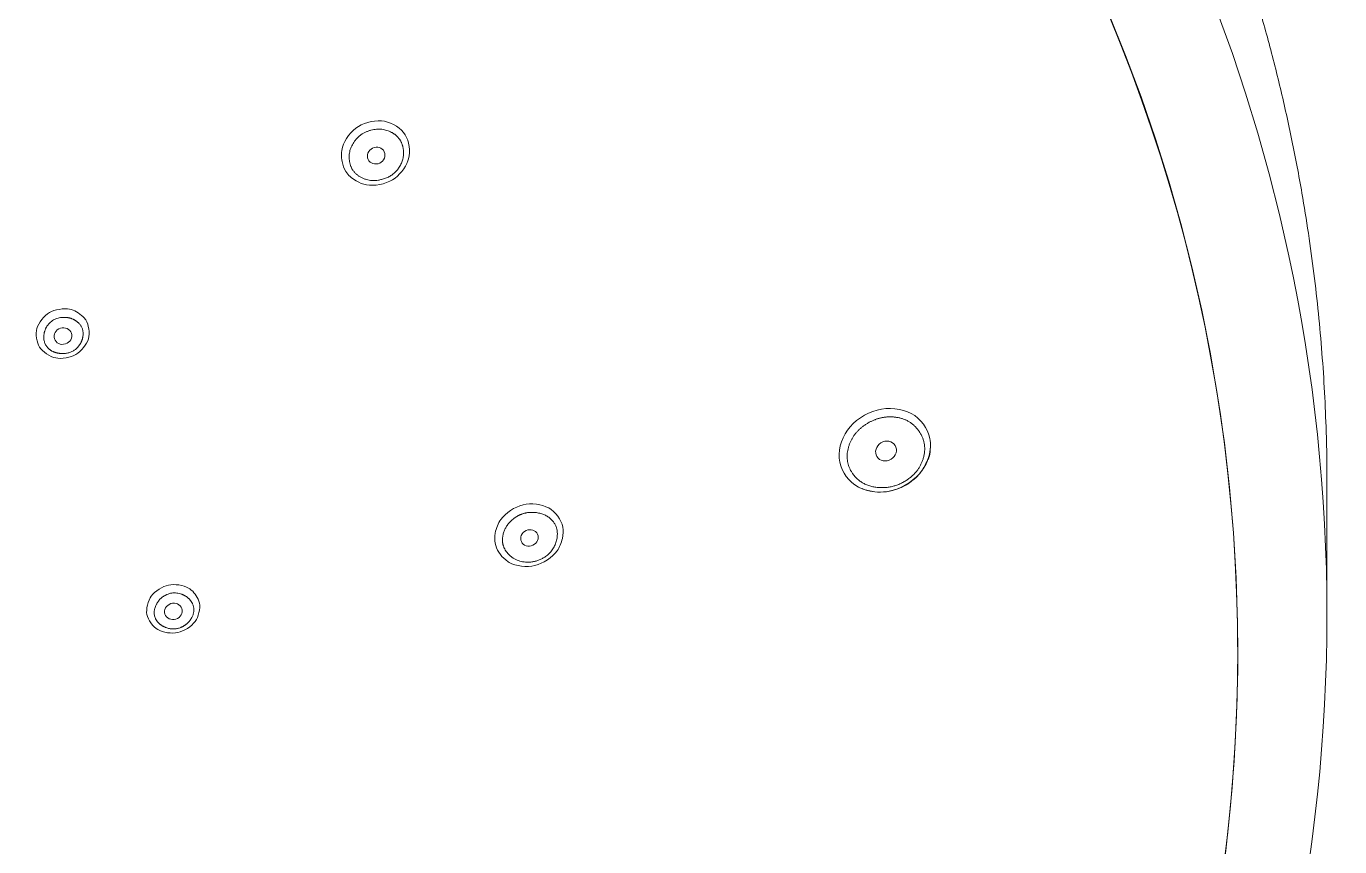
# Model space of a CAD drawing. Header units: millimetres. Extents: x 17284 to 19660, y -6011 to -2651.
# Drawn here: x 18072.47 to 18108.8, y -3869.53 to -3846.84 of the extents above; entities that cross this region are included whole.
import ezdxf

# ---------------------------------------------------------------- set-up
doc = ezdxf.new("R2010")
doc.units = ezdxf.units.MM

msp = doc.modelspace()

# ---------------------------------------------------------------- linework, layer by layer
at = {"linetype": 'Continuous', "lineweight": 18, "extrusion": (-1, -2.22045e-16, 0)}
msp.add_line((18108.447, -3863.115, 0), (18108.447, -3859.492, 0), dxfattribs=at)
at = {"linetype": 'Continuous', "lineweight": 13}
for centre, major_axis, start_param, end_param in [((18051.187, -3863.115, 0), (-57.26, 0), 3.334115, 6.094547), ((18051.187, -3864.158, 0), (54.792, 0), 0, 3.141593), ((18051.187, -3864.158, 0), (54.792, 0), 4.744001, 6.283185)]:
    msp.add_ellipse(centre, major_axis=major_axis, ratio=0.906308, start_param=start_param, end_param=end_param, dxfattribs=at)
at = {"linetype": 'Continuous', "lineweight": 18}
for centre, major_axis, start_param, end_param in [((18051.187, -3864.158, 0), (54.792, 0), 4.743974, 10.963989), ((18051.187, -3863.115, 0), (-57.26, 0), 2.949515, 3.334115)]:
    msp.add_ellipse(centre, major_axis=major_axis, ratio=0.906308, start_param=start_param, end_param=end_param, dxfattribs=at)
for centre, major_axis, ratio in [((18082.149, -3850.415, 0), (-0.223, -0.106), 0.929681), ((18073.485, -3855.406, 0), (0.235, 0.075), 0.926298), ((18096.251, -3858.587, 0), (-0.252, -0.155), 0.898305), ((18086.389, -3860.989, 0), (-0.224, -0.104), 0.904414), ((18076.54, -3863.021, 0), (0.235, 0.077), 0.90805)]:
    msp.add_ellipse(centre, major_axis=major_axis, ratio=ratio, dxfattribs=at)
for points, knots in [([(18108.447, -3859.491, 0), (18108.447, -3859.011, 0), (18108.428, -3857.807, 0), (18108.324, -3855.868, 0), (18108.102, -3853.666, 0), (18107.809, -3851.704, 0), (18107.486, -3849.997, 0), (18107.166, -3848.559, 0), (18106.806, -3847.142, 0), (18106.405, -3845.747, 0), (18105.965, -3844.374, 0), (18105.488, -3843.024, 0), (18104.975, -3841.698, 0), (18104.428, -3840.396, 0), (18103.848, -3839.12, 0), (18103.236, -3837.869, 0), (18102.594, -3836.645, 0), (18101.923, -3835.447, 0), (18101.225, -3834.276, 0), (18100.5, -3833.132, 0), (18099.752, -3832.016, 0), (18098.979, -3830.927, 0), (18098.185, -3829.867, 0), (18097.37, -3828.834, 0), (18096.536, -3827.83, 0), (18095.684, -3826.853, 0), (18094.815, -3825.905, 0), (18093.931, -3824.985, 0), (18093.032, -3824.093, 0), (18092.12, -3823.23, 0), (18091.196, -3822.394, 0), (18090.262, -3821.585, 0), (18089.317, -3820.805, 0), (18088.364, -3820.051, 0), (18087.404, -3819.325, 0), (18086.437, -3818.625, 0), (18085.464, -3817.952, 0), (18084.487, -3817.305, 0), (18083.506, -3816.684, 0), (18082.522, -3816.088, 0), (18081.537, -3815.517, 0), (18080.551, -3814.971, 0), (18079.565, -3814.449, 0), (18078.579, -3813.951, 0), (18077.595, -3813.476, 0), (18076.613, -3813.025, 0), (18075.634, -3812.595, 0), (18074.658, -3812.188, 0), (18073.687, -3811.802, 0), (18072.721, -3811.437, 0), (18071.761, -3811.093, 0), (18070.806, -3810.768, 0), (18069.858, -3810.463, 0), (18068.918, -3810.177, 0), (18067.985, -3809.909, 0), (18067.06, -3809.659, 0), (18066.144, -3809.426, 0), (18065.238, -3809.211, 0), (18064.34, -3809.011, 0), (18063.453, -3808.827, 0), (18062.576, -3808.659, 0), (18061.709, -3808.505, 0), (18060.854, -3808.365, 0), (18060.286, -3808.282, 0), (18060.005, -3808.241, 0)], [0, 0, 0, 0, 0.019619, 0.049202, 0.079313, 0.109952, 0.130093, 0.150065, 0.16987, 0.189506, 0.208974, 0.228274, 0.247405, 0.266368, 0.285163, 0.30379, 0.322248, 0.340539, 0.358661, 0.376614, 0.3944, 0.412017, 0.429466, 0.446746, 0.463859, 0.480803, 0.497579, 0.514186, 0.530626, 0.546897, 0.563, 0.578934, 0.5947, 0.610299, 0.625728, 0.64099, 0.656083, 0.671008, 0.685765, 0.700353, 0.714774, 0.729026, 0.743109, 0.757025, 0.770772, 0.784351, 0.797762, 0.811004, 0.824078, 0.836984, 0.849722, 0.862291, 0.874693, 0.886925, 0.89899, 0.910886, 0.922615, 0.934174, 0.945566, 0.956789, 0.967844, 0.978731, 0.98945, 1, 1, 1, 1]), ([(18081.414, -3850.588, 0), (18081.416, -3850.601, 0), (18081.422, -3850.625, 0), (18081.431, -3850.661, 0), (18081.443, -3850.696, 0), (18081.456, -3850.729, 0), (18081.471, -3850.761, 0), (18081.488, -3850.792, 0), (18081.507, -3850.822, 0), (18081.528, -3850.85, 0), (18081.55, -3850.878, 0), (18081.575, -3850.904, 0), (18081.601, -3850.928, 0), (18081.629, -3850.952, 0), (18081.658, -3850.974, 0), (18081.69, -3850.995, 0), (18081.736, -3851.021, 0), (18081.797, -3851.051, 0), (18081.874, -3851.078, 0), (18081.955, -3851.096, 0), (18082.038, -3851.105, 0), (18082.123, -3851.105, 0), (18082.211, -3851.095, 0), (18082.289, -3851.079, 0), (18082.356, -3851.06, 0), (18082.41, -3851.041, 0), (18082.461, -3851.02, 0), (18082.51, -3850.995, 0), (18082.557, -3850.967, 0), (18082.601, -3850.937, 0), (18082.643, -3850.903, 0), (18082.682, -3850.867, 0), (18082.719, -3850.827, 0), (18082.754, -3850.785, 0), (18082.787, -3850.737, 0), (18082.819, -3850.684, 0), (18082.848, -3850.627, 0), (18082.871, -3850.569, 0), (18082.888, -3850.51, 0), (18082.9, -3850.45, 0), (18082.907, -3850.388, 0), (18082.908, -3850.326, 0), (18082.903, -3850.263, 0), (18082.895, -3850.211, 0), (18082.887, -3850.171, 0), (18082.88, -3850.144, 0), (18082.872, -3850.117, 0), (18082.863, -3850.091, 0), (18082.853, -3850.066, 0), (18082.841, -3850.041, 0), (18082.829, -3850.017, 0), (18082.816, -3849.994, 0), (18082.802, -3849.972, 0), (18082.786, -3849.95, 0), (18082.77, -3849.929, 0), (18082.753, -3849.909, 0), (18082.734, -3849.889, 0), (18082.715, -3849.87, 0), (18082.694, -3849.852, 0), (18082.673, -3849.835, 0), (18082.65, -3849.818, 0), (18082.627, -3849.803, 0), (18082.602, -3849.787, 0), (18082.564, -3849.766, 0), (18082.512, -3849.741, 0), (18082.445, -3849.716, 0), (18082.376, -3849.698, 0), (18082.305, -3849.687, 0), (18082.233, -3849.683, 0), (18082.158, -3849.686, 0), (18082.083, -3849.696, 0), (18082.018, -3849.71, 0), (18081.966, -3849.724, 0), (18081.927, -3849.737, 0), (18081.889, -3849.751, 0), (18081.852, -3849.767, 0), (18081.817, -3849.785, 0), (18081.782, -3849.804, 0), (18081.749, -3849.825, 0), (18081.717, -3849.847, 0), (18081.687, -3849.871, 0), (18081.657, -3849.897, 0), (18081.629, -3849.924, 0), (18081.602, -3849.953, 0), (18081.576, -3849.984, 0), (18081.551, -3850.016, 0), (18081.522, -3850.058, 0), (18081.489, -3850.112, 0), (18081.458, -3850.177, 0), (18081.433, -3850.243, 0), (18081.415, -3850.31, 0), (18081.404, -3850.378, 0), (18081.4, -3850.448, 0), (18081.403, -3850.518, 0), (18081.41, -3850.565, 0), (18081.414, -3850.588, 0)], [0, 0, 0, 0, 0.008532, 0.016899, 0.025123, 0.033227, 0.041238, 0.04918, 0.057081, 0.064967, 0.072865, 0.080802, 0.088806, 0.096901, 0.105114, 0.113468, 0.121985, 0.140187, 0.157993, 0.17564, 0.193369, 0.211417, 0.230011, 0.249358, 0.261642, 0.273608, 0.285309, 0.296803, 0.308149, 0.319412, 0.330654, 0.341941, 0.353336, 0.364901, 0.376697, 0.390707, 0.404428, 0.417959, 0.431404, 0.444869, 0.458458, 0.472274, 0.486415, 0.500971, 0.50743, 0.513792, 0.520068, 0.526266, 0.532398, 0.538473, 0.544504, 0.550501, 0.556475, 0.562439, 0.568404, 0.574382, 0.580384, 0.586421, 0.592505, 0.598648, 0.604858, 0.611148, 0.617526, 0.624002, 0.63989, 0.655432, 0.670778, 0.686082, 0.701498, 0.717179, 0.733268, 0.749901, 0.758682, 0.767309, 0.775804, 0.784188, 0.792484, 0.800716, 0.808909, 0.817087, 0.825275, 0.833498, 0.841781, 0.850147, 0.858619, 0.867219, 0.87597, 0.89193, 0.907476, 0.922744, 0.937879, 0.953028, 0.968337, 0.98395, 1, 1, 1, 1]), ([(18083.029, -3850.559, 0), (18082.956, -3850.757, 0), (18082.786, -3850.969, 0), (18082.402, -3851.207, 0), (18082.102, -3851.265, 0), (18081.785, -3851.207, 0), (18081.688, -3851.169, 0), (18081.598, -3851.117, 0)], [0, 0, 0, 0, 0.39163, 0.39163, 0.818202, 0.818202, 1, 1, 1, 1]), ([(18074.04, -3854.869, 0), (18074.072, -3854.899, 0), (18074.099, -3854.93, 0), (18074.199, -3855.087, 0), (18074.234, -3855.329, 0), (18074.149, -3855.629, 0), (18073.99, -3855.832, 0), (18073.704, -3856, 0), (18073.442, -3856.044, 0), (18073.128, -3855.981, 0), (18072.919, -3855.841, 0), (18072.758, -3855.588, 0), (18072.722, -3855.346, 0), (18072.807, -3855.046, 0), (18072.967, -3854.843, 0), (18073.253, -3854.675, 0), (18073.515, -3854.631, 0), (18073.79, -3854.686, 0), (18073.94, -3854.773, 0), (18074.04, -3854.869, 0)], [0, 0, 0, 0, 0.030206, 0.030206, 0.155206, 0.155206, 0.280206, 0.280206, 0.405206, 0.405206, 0.530206, 0.530206, 0.655206, 0.655206, 0.780206, 0.780206, 0.905206, 0.905206, 1, 1, 1, 1]), ([(18073.917, -3855.044, 0), (18073.912, -3855.038, 0), (18073.9, -3855.028, 0), (18073.883, -3855.013, 0), (18073.864, -3854.998, 0), (18073.846, -3854.985, 0), (18073.826, -3854.973, 0), (18073.807, -3854.961, 0), (18073.787, -3854.95, 0), (18073.766, -3854.94, 0), (18073.745, -3854.931, 0), (18073.723, -3854.923, 0), (18073.701, -3854.916, 0), (18073.678, -3854.909, 0), (18073.655, -3854.904, 0), (18073.631, -3854.899, 0), (18073.607, -3854.895, 0), (18073.582, -3854.892, 0), (18073.557, -3854.89, 0), (18073.515, -3854.888, 0), (18073.457, -3854.889, 0), (18073.385, -3854.899, 0), (18073.317, -3854.917, 0), (18073.253, -3854.943, 0), (18073.194, -3854.978, 0), (18073.15, -3855.012, 0), (18073.12, -3855.041, 0), (18073.101, -3855.061, 0), (18073.082, -3855.081, 0), (18073.066, -3855.103, 0), (18073.05, -3855.125, 0), (18073.035, -3855.147, 0), (18073.022, -3855.171, 0), (18073.01, -3855.195, 0), (18072.999, -3855.22, 0), (18072.99, -3855.245, 0), (18072.981, -3855.272, 0), (18072.974, -3855.298, 0), (18072.968, -3855.326, 0), (18072.963, -3855.354, 0), (18072.959, -3855.391, 0), (18072.956, -3855.436, 0), (18072.958, -3855.488, 0), (18072.965, -3855.538, 0), (18072.978, -3855.584, 0), (18072.995, -3855.628, 0), (18073.018, -3855.67, 0), (18073.046, -3855.708, 0), (18073.073, -3855.738, 0), (18073.096, -3855.759, 0), (18073.114, -3855.775, 0), (18073.133, -3855.789, 0), (18073.152, -3855.802, 0), (18073.172, -3855.814, 0), (18073.192, -3855.826, 0), (18073.213, -3855.836, 0), (18073.235, -3855.846, 0), (18073.257, -3855.855, 0), (18073.28, -3855.862, 0), (18073.303, -3855.869, 0), (18073.327, -3855.875, 0), (18073.352, -3855.88, 0), (18073.377, -3855.884, 0), (18073.403, -3855.887, 0), (18073.43, -3855.89, 0), (18073.465, -3855.891, 0), (18073.508, -3855.891, 0), (18073.557, -3855.887, 0), (18073.605, -3855.88, 0), (18073.651, -3855.869, 0), (18073.694, -3855.854, 0), (18073.736, -3855.836, 0), (18073.776, -3855.814, 0), (18073.814, -3855.788, 0), (18073.843, -3855.765, 0), (18073.864, -3855.746, 0), (18073.878, -3855.732, 0), (18073.891, -3855.719, 0), (18073.904, -3855.705, 0), (18073.916, -3855.69, 0), (18073.928, -3855.676, 0), (18073.939, -3855.661, 0), (18073.95, -3855.646, 0), (18073.96, -3855.63, 0), (18073.969, -3855.615, 0), (18073.978, -3855.599, 0), (18073.987, -3855.583, 0), (18073.994, -3855.566, 0), (18074.001, -3855.549, 0), (18074.008, -3855.532, 0), (18074.014, -3855.515, 0), (18074.02, -3855.497, 0), (18074.025, -3855.48, 0), (18074.029, -3855.462, 0), (18074.033, -3855.443, 0), (18074.036, -3855.425, 0), (18074.04, -3855.398, 0), (18074.043, -3855.363, 0), (18074.043, -3855.322, 0), (18074.04, -3855.282, 0), (18074.033, -3855.243, 0), (18074.023, -3855.206, 0), (18074.009, -3855.17, 0), (18073.991, -3855.136, 0), (18073.97, -3855.104, 0), (18073.946, -3855.073, 0), (18073.927, -3855.053, 0), (18073.917, -3855.044, 0)], [0, 0, 0, 0, 0.007253, 0.014425, 0.021528, 0.028574, 0.035577, 0.042549, 0.049503, 0.056451, 0.063408, 0.070385, 0.077397, 0.084455, 0.091573, 0.098762, 0.106034, 0.113401, 0.120874, 0.128463, 0.150714, 0.171822, 0.192138, 0.212059, 0.232002, 0.252385, 0.260728, 0.268983, 0.277171, 0.285314, 0.293434, 0.301554, 0.309696, 0.317882, 0.326135, 0.334475, 0.342923, 0.3515, 0.360223, 0.369112, 0.378183, 0.395158, 0.411363, 0.426943, 0.44206, 0.456891, 0.471625, 0.486454, 0.501565, 0.508857, 0.516082, 0.523255, 0.530392, 0.537507, 0.544618, 0.551739, 0.558886, 0.566076, 0.573323, 0.580641, 0.588047, 0.595553, 0.603173, 0.610921, 0.618807, 0.626844, 0.641931, 0.656448, 0.670489, 0.684158, 0.697569, 0.710841, 0.724098, 0.737464, 0.751059, 0.756878, 0.76264, 0.768352, 0.774019, 0.779647, 0.785242, 0.790811, 0.79636, 0.801895, 0.807423, 0.812951, 0.818484, 0.824029, 0.829593, 0.835182, 0.840802, 0.84646, 0.852161, 0.857911, 0.863716, 0.869583, 0.875515, 0.88893, 0.901882, 0.914454, 0.926737, 0.938828, 0.95083, 0.962845, 0.974979, 0.987332, 1, 1, 1, 1]), ([(18097.288, -3858.765, 0), (18097.292, -3858.75, 0), (18097.3, -3858.719, 0), (18097.309, -3858.673, 0), (18097.315, -3858.627, 0), (18097.32, -3858.582, 0), (18097.321, -3858.537, 0), (18097.321, -3858.492, 0), (18097.318, -3858.448, 0), (18097.312, -3858.404, 0), (18097.305, -3858.361, 0), (18097.294, -3858.318, 0), (18097.282, -3858.276, 0), (18097.267, -3858.234, 0), (18097.249, -3858.192, 0), (18097.23, -3858.151, 0), (18097.207, -3858.11, 0), (18097.183, -3858.069, 0), (18097.148, -3858.018, 0), (18097.102, -3857.959, 0), (18097.042, -3857.894, 0), (18096.978, -3857.837, 0), (18096.909, -3857.788, 0), (18096.836, -3857.745, 0), (18096.759, -3857.71, 0), (18096.676, -3857.682, 0), (18096.59, -3857.661, 0), (18096.517, -3857.65, 0), (18096.461, -3857.645, 0), (18096.423, -3857.642, 0), (18096.386, -3857.641, 0), (18096.348, -3857.641, 0), (18096.311, -3857.642, 0), (18096.273, -3857.645, 0), (18096.236, -3857.648, 0), (18096.199, -3857.653, 0), (18096.163, -3857.659, 0), (18096.126, -3857.666, 0), (18096.09, -3857.674, 0), (18096.054, -3857.684, 0), (18096.018, -3857.694, 0), (18095.982, -3857.706, 0), (18095.946, -3857.719, 0), (18095.911, -3857.733, 0), (18095.876, -3857.748, 0), (18095.841, -3857.765, 0), (18095.806, -3857.783, 0), (18095.771, -3857.801, 0), (18095.737, -3857.821, 0), (18095.689, -3857.851, 0), (18095.629, -3857.892, 0), (18095.561, -3857.945, 0), (18095.497, -3858.002, 0), (18095.44, -3858.062, 0), (18095.388, -3858.125, 0), (18095.341, -3858.192, 0), (18095.3, -3858.262, 0), (18095.264, -3858.335, 0), (18095.234, -3858.411, 0), (18095.209, -3858.489, 0), (18095.19, -3858.569, 0), (18095.178, -3858.648, 0), (18095.174, -3858.725, 0), (18095.176, -3858.801, 0), (18095.185, -3858.875, 0), (18095.201, -3858.948, 0), (18095.224, -3859.019, 0), (18095.254, -3859.088, 0), (18095.291, -3859.156, 0), (18095.341, -3859.231, 0), (18095.404, -3859.309, 0), (18095.484, -3859.385, 0), (18095.571, -3859.449, 0), (18095.667, -3859.502, 0), (18095.772, -3859.544, 0), (18095.884, -3859.575, 0), (18095.981, -3859.59, 0), (18096.06, -3859.597, 0), (18096.116, -3859.599, 0), (18096.172, -3859.599, 0), (18096.228, -3859.597, 0), (18096.283, -3859.592, 0), (18096.338, -3859.584, 0), (18096.392, -3859.574, 0), (18096.446, -3859.561, 0), (18096.499, -3859.546, 0), (18096.551, -3859.528, 0), (18096.603, -3859.508, 0), (18096.655, -3859.485, 0), (18096.706, -3859.46, 0), (18096.757, -3859.432, 0), (18096.817, -3859.395, 0), (18096.886, -3859.348, 0), (18096.96, -3859.289, 0), (18097.027, -3859.226, 0), (18097.087, -3859.159, 0), (18097.141, -3859.088, 0), (18097.188, -3859.013, 0), (18097.228, -3858.934, 0), (18097.262, -3858.851, 0), (18097.28, -3858.794, 0), (18097.288, -3858.765, 0)], [0, 0, 0, 0, 0.007473, 0.014841, 0.022121, 0.029329, 0.036484, 0.043605, 0.050709, 0.057816, 0.064945, 0.072113, 0.079341, 0.086644, 0.094041, 0.101549, 0.109182, 0.116957, 0.124887, 0.139651, 0.153951, 0.16789, 0.181578, 0.19513, 0.208667, 0.222307, 0.236169, 0.250364, 0.25626, 0.262094, 0.267874, 0.273604, 0.279291, 0.284942, 0.290561, 0.296157, 0.301736, 0.307304, 0.312868, 0.318434, 0.32401, 0.329602, 0.335216, 0.340859, 0.346538, 0.352259, 0.358027, 0.36385, 0.369732, 0.37568, 0.388844, 0.401658, 0.414193, 0.426527, 0.438741, 0.450918, 0.463142, 0.475497, 0.488063, 0.500917, 0.513786, 0.526316, 0.538592, 0.550702, 0.562737, 0.574794, 0.586964, 0.599339, 0.612006, 0.625046, 0.643419, 0.66126, 0.678802, 0.696291, 0.713974, 0.73209, 0.750863, 0.759685, 0.768364, 0.776916, 0.785361, 0.793719, 0.80201, 0.810255, 0.818474, 0.82669, 0.834922, 0.843194, 0.851525, 0.859935, 0.868446, 0.877076, 0.891387, 0.905285, 0.918871, 0.93225, 0.945536, 0.958842, 0.972282, 0.985967, 1, 1, 1, 1]), ([(18096.978, -3859.401, 0), (18096.988, -3859.395, 0), (18097.08, -3859.333, 0), (18097.225, -3859.166, 0), (18097.328, -3858.996, 0), (18097.369, -3858.9, 0)], [0, 0, 0, 0, 0.051478, 0.517876, 1, 1, 1, 1]), ([(18095.588, -3859.625, 0), (18095.701, -3859.671, 0), (18095.92, -3859.726, 0), (18096.253, -3859.725, 0), (18096.539, -3859.652, 0), (18096.705, -3859.577, 0), (18096.778, -3859.536, 0)], [0, 0, 0, 0, 0.299453, 0.56412, 0.801046, 1, 1, 1, 1]), ([(18085.654, -3860.927, 0), (18085.653, -3860.935, 0), (18085.65, -3860.951, 0), (18085.646, -3860.975, 0), (18085.644, -3860.998, 0), (18085.643, -3861.022, 0), (18085.642, -3861.045, 0), (18085.642, -3861.068, 0), (18085.644, -3861.091, 0), (18085.646, -3861.113, 0), (18085.649, -3861.136, 0), (18085.653, -3861.158, 0), (18085.659, -3861.18, 0), (18085.665, -3861.201, 0), (18085.672, -3861.222, 0), (18085.68, -3861.244, 0), (18085.688, -3861.264, 0), (18085.698, -3861.285, 0), (18085.709, -3861.305, 0), (18085.721, -3861.326, 0), (18085.733, -3861.346, 0), (18085.747, -3861.365, 0), (18085.761, -3861.385, 0), (18085.777, -3861.404, 0), (18085.805, -3861.437, 0), (18085.848, -3861.48, 0), (18085.909, -3861.529, 0), (18085.975, -3861.57, 0), (18086.045, -3861.604, 0), (18086.121, -3861.63, 0), (18086.2, -3861.648, 0), (18086.288, -3861.659, 0), (18086.382, -3861.661, 0), (18086.479, -3861.652, 0), (18086.572, -3861.632, 0), (18086.663, -3861.601, 0), (18086.751, -3861.558, 0), (18086.825, -3861.511, 0), (18086.887, -3861.463, 0), (18086.937, -3861.419, 0), (18086.981, -3861.371, 0), (18087.021, -3861.32, 0), (18087.056, -3861.266, 0), (18087.086, -3861.21, 0), (18087.111, -3861.15, 0), (18087.132, -3861.087, 0), (18087.15, -3861.012, 0), (18087.161, -3860.925, 0), (18087.161, -3860.831, 0), (18087.147, -3860.742, 0), (18087.119, -3860.658, 0), (18087.077, -3860.58, 0), (18087.03, -3860.518, 0), (18086.984, -3860.471, 0), (18086.944, -3860.435, 0), (18086.901, -3860.404, 0), (18086.855, -3860.376, 0), (18086.806, -3860.351, 0), (18086.755, -3860.331, 0), (18086.7, -3860.314, 0), (18086.643, -3860.3, 0), (18086.582, -3860.29, 0), (18086.531, -3860.285, 0), (18086.49, -3860.282, 0), (18086.461, -3860.282, 0), (18086.432, -3860.282, 0), (18086.403, -3860.283, 0), (18086.374, -3860.285, 0), (18086.346, -3860.289, 0), (18086.318, -3860.293, 0), (18086.29, -3860.298, 0), (18086.263, -3860.304, 0), (18086.236, -3860.311, 0), (18086.209, -3860.319, 0), (18086.182, -3860.328, 0), (18086.156, -3860.338, 0), (18086.13, -3860.349, 0), (18086.104, -3860.361, 0), (18086.079, -3860.374, 0), (18086.054, -3860.388, 0), (18086.029, -3860.402, 0), (18086.004, -3860.418, 0), (18085.98, -3860.435, 0), (18085.949, -3860.458, 0), (18085.913, -3860.487, 0), (18085.873, -3860.523, 0), (18085.836, -3860.561, 0), (18085.802, -3860.601, 0), (18085.772, -3860.643, 0), (18085.744, -3860.686, 0), (18085.72, -3860.731, 0), (18085.698, -3860.778, 0), (18085.68, -3860.826, 0), (18085.665, -3860.876, 0), (18085.658, -3860.91, 0), (18085.654, -3860.927, 0)], [0, 0, 0, 0, 0.005506, 0.010945, 0.016324, 0.021649, 0.026928, 0.032168, 0.037378, 0.042565, 0.047737, 0.052901, 0.058067, 0.063242, 0.068433, 0.07365, 0.078899, 0.084189, 0.089527, 0.094919, 0.100374, 0.105898, 0.111497, 0.117179, 0.122948, 0.141215, 0.158959, 0.176382, 0.193696, 0.211118, 0.228861, 0.247128, 0.268335, 0.288799, 0.308844, 0.328816, 0.349063, 0.369922, 0.38429, 0.398343, 0.412191, 0.425949, 0.439736, 0.453667, 0.467858, 0.482414, 0.497435, 0.519834, 0.541093, 0.561606, 0.581811, 0.602166, 0.623116, 0.635406, 0.647542, 0.659604, 0.671671, 0.683823, 0.696138, 0.708691, 0.721553, 0.73479, 0.748461, 0.754831, 0.761114, 0.76732, 0.773455, 0.779528, 0.785547, 0.79152, 0.797458, 0.803368, 0.80926, 0.815142, 0.821025, 0.826917, 0.832828, 0.838766, 0.84474, 0.850761, 0.856835, 0.862971, 0.869178, 0.875463, 0.887128, 0.898561, 0.909815, 0.920943, 0.932, 0.943044, 0.95413, 0.965315, 0.976654, 0.988199, 1, 1, 1, 1]), ([(18087.299, -3861.01, 0), (18087.272, -3861.132, 0), (18087.222, -3861.252, 0), (18087.023, -3861.527, 0), (18086.768, -3861.698, 0), (18086.311, -3861.808, 0), (18086.016, -3861.772, 0), (18085.794, -3861.647, 0), (18085.762, -3861.625, 0), (18085.731, -3861.6, 0)], [0, 0, 0, 0, 0.193043, 0.193043, 0.56386, 0.56386, 0.934678, 0.934678, 1, 1, 1, 1]), ([(18077.225, -3862.682, 0), (18077.244, -3862.72, 0), (18077.257, -3862.758, 0), (18077.292, -3862.937, 0), (18077.236, -3863.175, 0), (18077.048, -3863.432, 0), (18076.826, -3863.573, 0), (18076.501, -3863.644, 0), (18076.244, -3863.605, 0), (18075.978, -3863.449, 0), (18075.836, -3863.253, 0), (18075.78, -3862.965, 0), (18075.836, -3862.727, 0), (18076.024, -3862.47, 0), (18076.245, -3862.328, 0), (18076.571, -3862.258, 0), (18076.828, -3862.297, 0), (18077.062, -3862.434, 0), (18077.168, -3862.561, 0), (18077.225, -3862.682, 0)], [0, 0, 0, 0, 0.030215, 0.030215, 0.155215, 0.155215, 0.280215, 0.280215, 0.405215, 0.405215, 0.530215, 0.530215, 0.655215, 0.655215, 0.780215, 0.780215, 0.905215, 0.905215, 1, 1, 1, 1]), ([(18077.071, -3862.813, 0), (18077.068, -3862.806, 0), (18077.061, -3862.792, 0), (18077.05, -3862.773, 0), (18077.039, -3862.754, 0), (18077.026, -3862.736, 0), (18077.013, -3862.718, 0), (18076.999, -3862.701, 0), (18076.985, -3862.685, 0), (18076.969, -3862.669, 0), (18076.953, -3862.654, 0), (18076.936, -3862.64, 0), (18076.918, -3862.626, 0), (18076.899, -3862.613, 0), (18076.88, -3862.6, 0), (18076.86, -3862.589, 0), (18076.839, -3862.578, 0), (18076.817, -3862.567, 0), (18076.795, -3862.558, 0), (18076.757, -3862.543, 0), (18076.703, -3862.526, 0), (18076.633, -3862.513, 0), (18076.564, -3862.509, 0), (18076.495, -3862.514, 0), (18076.428, -3862.529, 0), (18076.375, -3862.548, 0), (18076.337, -3862.565, 0), (18076.312, -3862.578, 0), (18076.288, -3862.592, 0), (18076.264, -3862.607, 0), (18076.242, -3862.623, 0), (18076.22, -3862.64, 0), (18076.199, -3862.658, 0), (18076.179, -3862.677, 0), (18076.16, -3862.697, 0), (18076.142, -3862.718, 0), (18076.125, -3862.74, 0), (18076.108, -3862.763, 0), (18076.093, -3862.787, 0), (18076.078, -3862.812, 0), (18076.06, -3862.846, 0), (18076.041, -3862.887, 0), (18076.024, -3862.937, 0), (18076.013, -3862.985, 0), (18076.007, -3863.033, 0), (18076.007, -3863.08, 0), (18076.013, -3863.126, 0), (18076.024, -3863.171, 0), (18076.039, -3863.207, 0), (18076.052, -3863.235, 0), (18076.063, -3863.254, 0), (18076.075, -3863.273, 0), (18076.088, -3863.292, 0), (18076.101, -3863.309, 0), (18076.116, -3863.326, 0), (18076.132, -3863.343, 0), (18076.148, -3863.358, 0), (18076.165, -3863.373, 0), (18076.184, -3863.388, 0), (18076.203, -3863.401, 0), (18076.223, -3863.414, 0), (18076.244, -3863.427, 0), (18076.266, -3863.438, 0), (18076.289, -3863.449, 0), (18076.312, -3863.459, 0), (18076.344, -3863.472, 0), (18076.383, -3863.485, 0), (18076.43, -3863.496, 0), (18076.477, -3863.504, 0), (18076.523, -3863.508, 0), (18076.569, -3863.507, 0), (18076.614, -3863.503, 0), (18076.659, -3863.495, 0), (18076.703, -3863.482, 0), (18076.738, -3863.469, 0), (18076.765, -3863.457, 0), (18076.782, -3863.449, 0), (18076.8, -3863.44, 0), (18076.817, -3863.431, 0), (18076.833, -3863.421, 0), (18076.85, -3863.411, 0), (18076.865, -3863.401, 0), (18076.881, -3863.39, 0), (18076.895, -3863.378, 0), (18076.91, -3863.366, 0), (18076.924, -3863.354, 0), (18076.938, -3863.341, 0), (18076.951, -3863.328, 0), (18076.964, -3863.315, 0), (18076.976, -3863.301, 0), (18076.988, -3863.286, 0), (18076.999, -3863.271, 0), (18077.01, -3863.256, 0), (18077.021, -3863.24, 0), (18077.031, -3863.224, 0), (18077.041, -3863.208, 0), (18077.055, -3863.184, 0), (18077.07, -3863.152, 0), (18077.085, -3863.113, 0), (18077.097, -3863.075, 0), (18077.105, -3863.036, 0), (18077.109, -3862.998, 0), (18077.109, -3862.96, 0), (18077.105, -3862.923, 0), (18077.098, -3862.886, 0), (18077.086, -3862.849, 0), (18077.077, -3862.825, 0), (18077.071, -3862.813, 0)], [0, 0, 0, 0, 0.007253, 0.014425, 0.021528, 0.028575, 0.035578, 0.04255, 0.049504, 0.056452, 0.063409, 0.070387, 0.077398, 0.084456, 0.091574, 0.098763, 0.106035, 0.113402, 0.120875, 0.128463, 0.150715, 0.171822, 0.192138, 0.212059, 0.232003, 0.252387, 0.26073, 0.268985, 0.277173, 0.285316, 0.293436, 0.301556, 0.309698, 0.317885, 0.326137, 0.334477, 0.342926, 0.351502, 0.360225, 0.369114, 0.378185, 0.395159, 0.411364, 0.426944, 0.442061, 0.456892, 0.471627, 0.486456, 0.501568, 0.50886, 0.516085, 0.523258, 0.530395, 0.537511, 0.544621, 0.551742, 0.55889, 0.566079, 0.573326, 0.580645, 0.58805, 0.595556, 0.603176, 0.610923, 0.618809, 0.626846, 0.641933, 0.656449, 0.67049, 0.684159, 0.697569, 0.710842, 0.724099, 0.737465, 0.75106, 0.756879, 0.762641, 0.768353, 0.77402, 0.779648, 0.785243, 0.790813, 0.796361, 0.801897, 0.807425, 0.812952, 0.818485, 0.82403, 0.829594, 0.835183, 0.840803, 0.84646, 0.852161, 0.857911, 0.863716, 0.869582, 0.875514, 0.888929, 0.901881, 0.914453, 0.926736, 0.938827, 0.950828, 0.962844, 0.974978, 0.987332, 1, 1, 1, 1])]:
    msp.add_open_spline(points, degree=3, knots=knots, dxfattribs=at)
at = {"linetype": 'Continuous', "lineweight": 13}
for points, knots in [([(18081.206, -3850.582, 0), (18081.18, -3850.448, 0), (18081.182, -3850.305, 0), (18081.275, -3849.971, 0), (18081.461, -3849.73, 0), (18081.858, -3849.485, 0), (18082.158, -3849.426, 0), (18082.603, -3849.507, 0), (18082.84, -3849.664, 0), (18083.065, -3850.016, 0), (18083.105, -3850.296, 0), (18083.041, -3850.524, 0), (18083.035, -3850.542, 0), (18083.029, -3850.559, 0)], [0, 0, 0, 0, 0.123227, 0.123227, 0.338021, 0.338021, 0.552815, 0.552815, 0.767609, 0.767609, 0.982404, 0.982404, 1, 1, 1, 1]), ([(18081.598, -3851.117, 0), (18081.478, -3851.047, 0), (18081.373, -3850.953, 0), (18081.26, -3850.775, 0), (18081.225, -3850.681, 0), (18081.206, -3850.582, 0)], [0, 0, 0, 0, 0.573748, 0.573748, 1, 1, 1, 1]), ([(18097.433, -3858.742, 0), (18097.394, -3858.876, 0), (18097.334, -3859.006, 0), (18097.069, -3859.376, 0), (18096.746, -3859.596, 0), (18096.119, -3859.76, 0), (18095.745, -3859.722, 0), (18095.226, -3859.442, 0), (18095.025, -3859.171, 0), (18094.916, -3858.616, 0), (18094.998, -3858.271, 0), (18095.365, -3857.756, 0), (18095.686, -3857.536, 0), (18096.319, -3857.37, 0), (18096.692, -3857.409, 0), (18097.209, -3857.689, 0), (18097.411, -3857.963, 0), (18097.495, -3858.393, 0), (18097.482, -3858.57, 0), (18097.433, -3858.742, 0)], [0, 0, 0, 0, 0.054833, 0.054833, 0.179833, 0.179833, 0.304833, 0.304833, 0.429833, 0.429833, 0.554833, 0.554833, 0.679833, 0.679833, 0.804833, 0.804833, 0.929833, 0.929833, 1, 1, 1, 1]), ([(18085.443, -3860.854, 0), (18085.468, -3860.72, 0), (18085.521, -3860.585, 0), (18085.728, -3860.299, 0), (18085.984, -3860.129, 0), (18086.437, -3860.02, 0), (18086.732, -3860.056, 0), (18087.11, -3860.268, 0), (18087.271, -3860.489, 0), (18087.329, -3860.785, 0), (18087.324, -3860.898, 0), (18087.299, -3861.01, 0)], [0, 0, 0, 0, 0.141544, 0.141544, 0.388267, 0.388267, 0.63499, 0.63499, 0.881713, 0.881713, 1, 1, 1, 1]), ([(18085.731, -3861.599, 0), (18085.586, -3861.483, 0), (18085.472, -3861.304, 0), (18085.423, -3861.052, 0), (18085.425, -3860.953, 0), (18085.443, -3860.854, 0)], [0, 0, 0, 0, 0.658987, 0.658987, 1, 1, 1, 1])]:
    msp.add_open_spline(points, degree=3, knots=knots, dxfattribs=at)
at = {"linetype": 'Continuous', "lineweight": 18}
for points in [[(18097.369, -3858.9, 0), (18097.478, -3858.722, 0), (18097.476, -3858.508, 0)], [(18096.778, -3859.536, 0), (18096.888, -3859.486, 0), (18096.978, -3859.401, 0)]]:
    msp.add_open_spline(points, degree=2, dxfattribs=at)

doc.saveas('drawing.dxf')
